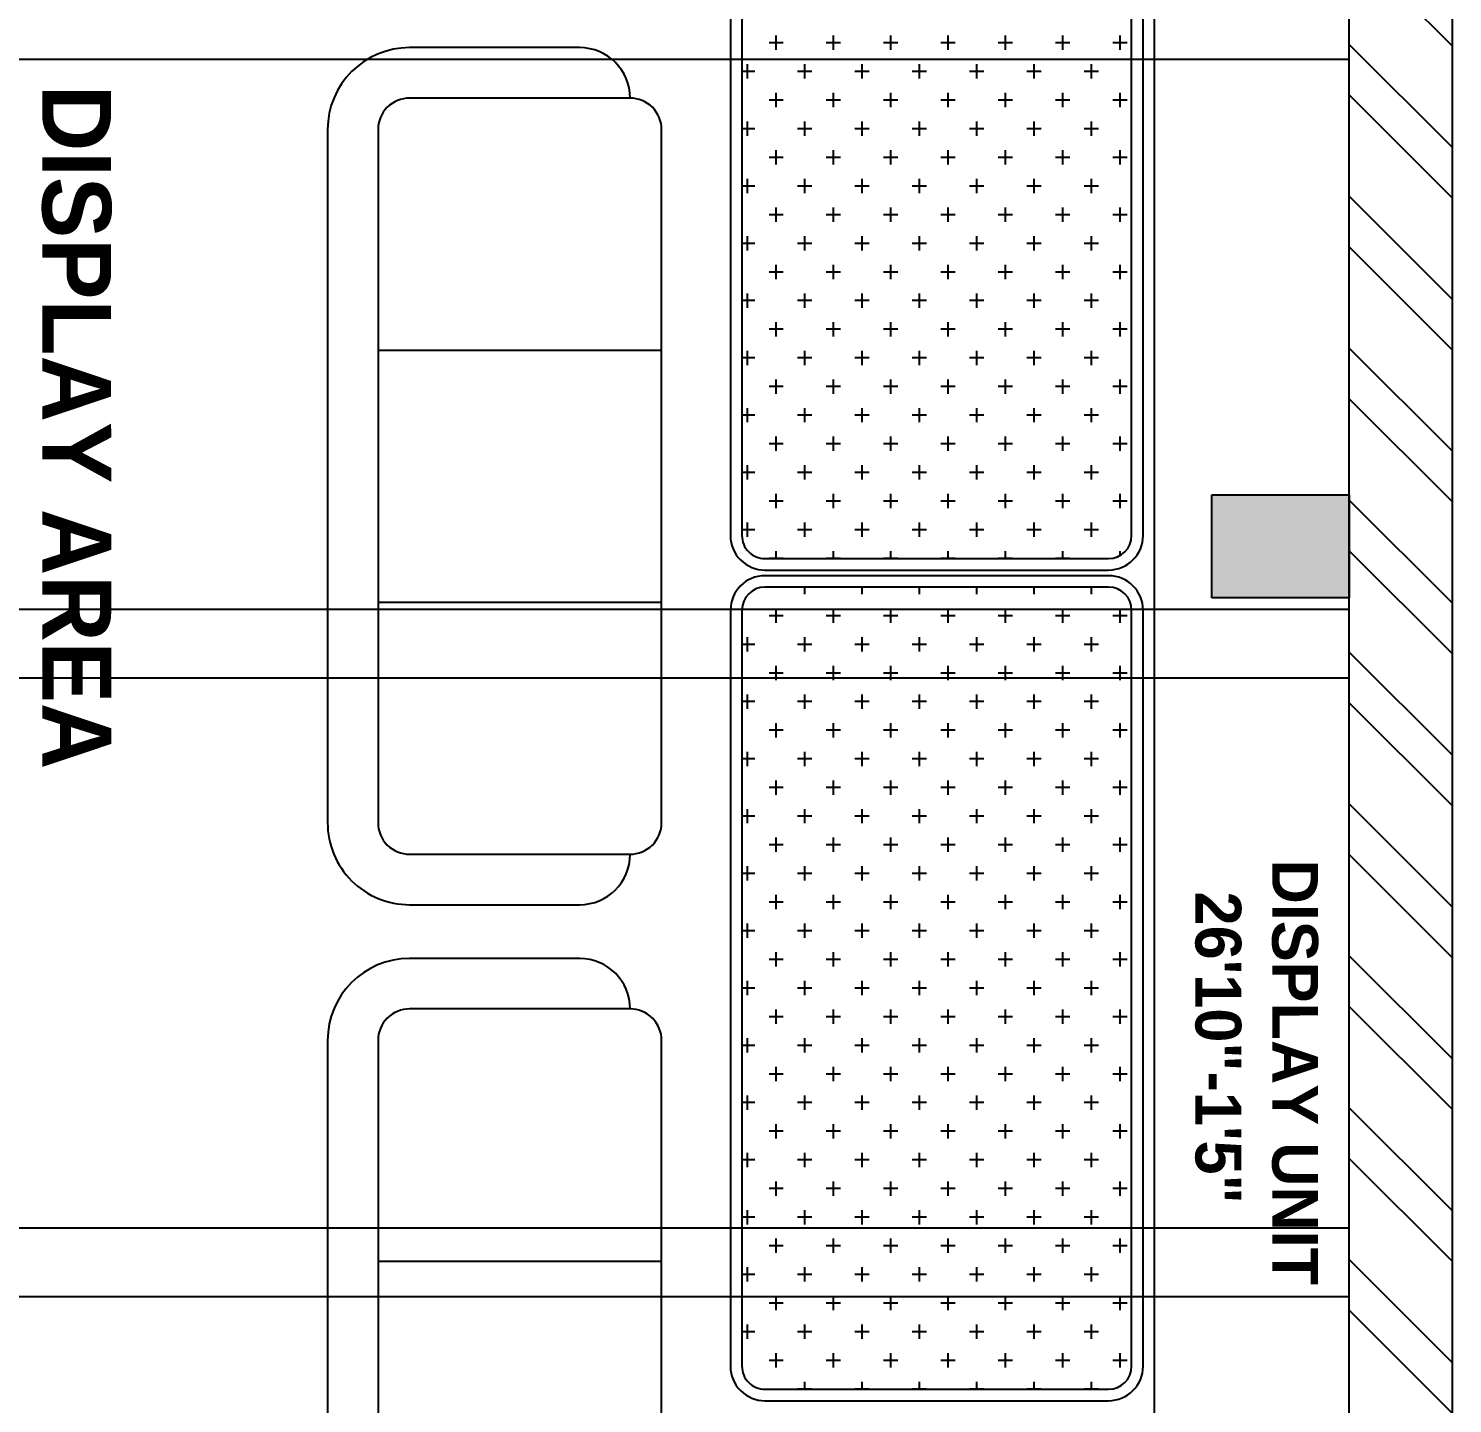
# Model space of a CAD drawing. Header units: inches. Extents: x 9636 to 21597, y -10243 to 557.
# Drawn here: x 18991.4 to 19115.7, y -1673.2 to -1553.1 of the extents above; entities that cross this region are included whole.
import ezdxf

# ---------------------------------------------------------------- set-up
doc = ezdxf.new("R2010")
doc.units = ezdxf.units.IN
doc.header["$MEASUREMENT"] = 0
doc.layers.add('IEL-HATCH-002', color=7, linetype='Continuous')
doc.styles.add('MtXpl_Stylus_BT', font='')
doc.styles.get('MtXpl_Stylus_BT').set_extended_font_data('Stylus BT', bold=True)

# ---------------------------------------------------------------- blocks, each defined once
blk = doc.blocks.new('2r')
at = {"layer": 'IEL-HATCH-002', "true_color": 0x939598, "transparency": 33554687}
h = blk.add_hatch(color=252, dxfattribs=at)
h.dxf.hatch_style = 1
h.paths.add_polyline_path([(19441.99, -1601.39), (19432.99, -1601.39), (19432.99, -1613.39), (19441.99, -1613.39)])
h.paths.add_polyline_path([(19441.99, -1753.39), (19432.99, -1753.39), (19432.99, -1765.39), (19441.99, -1765.39)])
at = {"color": 252, "true_color": 0x939598}
for p, q in [((19786.99, -1592.39), (19175.99, -1592.39)), ((19777.99, -1601.39), (19184.99, -1601.39)), ((19432.99, -1613.39), (19432.99, -1601.39)), ((19432.99, -1601.39), (19441.99, -1601.39)), ((19441.99, -1601.39), (19441.99, -1613.39)), ((19441.99, -1613.39), (19432.99, -1613.39)), ((19599.99, -1618.39), (19283.99, -1618.39)), ((19436.55, -1619.39), (19370.55, -1619.39)), ((19436.55, -1620.39), (19370.55, -1620.39)), ((19509.05, -1619.39), (19443.05, -1619.39)), ((19509.05, -1620.39), (19443.05, -1620.39)), ((19438.55, -1652.39), (19438.55, -1622.39)), ((19439.55, -1652.39), (19439.55, -1622.39)), ((19440.05, -1622.39), (19440.05, -1652.39)), ((19441.05, -1622.39), (19441.05, -1652.39)), ((19511.05, -1652.39), (19511.05, -1622.39)), ((19512.05, -1652.39), (19512.05, -1622.39)), ((19370.55, -1654.39), (19436.55, -1654.39)), ((19443.05, -1654.39), (19509.05, -1654.39)), ((19370.55, -1655.39), (19436.55, -1655.39)), ((19443.05, -1655.39), (19509.05, -1655.39)), ((19420.36, -1686.15), (19420.36, -1661.4)), ((19442.36, -1686.15), (19442.36, -1661.4)), ((19499.86, -1686.15), (19499.86, -1661.4)), ((19393.96, -1668.55), (19393.96, -1683.4)), ((19468.76, -1683.4), (19468.76, -1668.55)), ((19473.46, -1668.55), (19473.46, -1683.4)), ((19401.11, -1690.55), (19461.61, -1690.55)), ((19480.61, -1690.55), (19541.11, -1690.55))]:
    blk.add_line(p, q, dxfattribs=at)
for points in [[(19461.61, -1661.4), (19401.11, -1661.4, 0.414214), (19398.36, -1664.15), (19398.36, -1683.4, 0.414214), (19401.11, -1686.15), (19461.61, -1686.15, 0.414214), (19464.36, -1683.4), (19464.36, -1664.15, 0.414214)], [(19541.11, -1661.4), (19480.61, -1661.4, 0.414214), (19477.86, -1664.15), (19477.86, -1683.4, 0.414214), (19480.61, -1686.15), (19541.11, -1686.15, 0.414214), (19543.86, -1683.4), (19543.86, -1664.15, 0.414214)]]:
    blk.add_lwpolyline(points, format="xyb", close=True, dxfattribs=at)
for centre, radius, start, end in [((19436.55, -1622.39), 3, 0, 90), ((19436.55, -1622.39), 2, 0, 90), ((19443.05, -1622.39), 3, 90, 180), ((19443.05, -1622.39), 2, 90, 180), ((19509.05, -1622.39), 3, 0, 90), ((19509.05, -1622.39), 2, 0, 90), ((19436.55, -1652.39), 3, 270, 0), ((19436.55, -1652.39), 2, 270, 0), ((19443.05, -1652.39), 3, 180, 270), ((19443.05, -1652.39), 2, 180, 270), ((19509.05, -1652.39), 3, 270, 0), ((19509.05, -1652.39), 2, 270, 0), ((19398.36, -1668.55), 4.4, 90, 180), ((19464.36, -1668.55), 4.4, 0, 90), ((19477.86, -1668.55), 4.4, 90, 180), ((19401.11, -1683.4), 7.15, 180, 270), ((19461.61, -1683.4), 7.15, 270, 0), ((19480.61, -1683.4), 7.15, 180, 270)]:
    blk.add_arc(centre, radius, start, end, dxfattribs=at)
at = {"layer": 'IEL-HATCH-002', "color": 252, "linetype": 'Continuous', "true_color": 0x939598, "transparency": 33554687}
for p, q in [((19384.84, -1601.39), (19393.84, -1592.39)), ((19393.68, -1601.39), (19402.68, -1592.39)), ((19398.09, -1601.39), (19407.09, -1592.39)), ((19406.93, -1601.39), (19415.93, -1592.39)), ((19411.35, -1601.39), (19420.35, -1592.39)), ((19420.19, -1601.39), (19429.19, -1592.39)), ((19424.61, -1601.39), (19433.61, -1592.39)), ((19433.45, -1601.39), (19442.45, -1592.39)), ((19437.87, -1601.39), (19446.87, -1592.39)), ((19446.71, -1601.39), (19455.71, -1592.39)), ((19451.13, -1601.39), (19460.13, -1592.39)), ((19459.97, -1601.39), (19468.97, -1592.39)), ((19464.39, -1601.39), (19473.39, -1592.39)), ((19473.22, -1601.39), (19482.22, -1592.39)), ((19477.64, -1601.39), (19486.64, -1592.39)), ((19486.48, -1601.39), (19495.48, -1592.39)), ((19490.9, -1601.39), (19499.9, -1592.39)), ((19499.74, -1601.39), (19508.74, -1592.39)), ((19504.16, -1601.39), (19513.16, -1592.39)), ((19394.16, -1621.4), (19392.91, -1621.4)), ((19393.54, -1620.78), (19393.54, -1622.03)), ((19399.16, -1621.4), (19397.91, -1621.4)), ((19398.54, -1620.78), (19398.54, -1622.03)), ((19404.16, -1621.4), (19402.91, -1621.4)), ((19403.54, -1620.78), (19403.54, -1622.03)), ((19409.16, -1621.4), (19407.91, -1621.4)), ((19408.54, -1620.78), (19408.54, -1622.03)), ((19414.16, -1621.4), (19412.91, -1621.4)), ((19413.54, -1620.78), (19413.54, -1622.03)), ((19419.16, -1621.4), (19417.91, -1621.4)), ((19418.54, -1620.78), (19418.54, -1622.03)), ((19424.16, -1621.4), (19422.91, -1621.4)), ((19423.54, -1620.78), (19423.54, -1622.03)), ((19429.16, -1621.4), (19427.91, -1621.4)), ((19428.54, -1620.78), (19428.54, -1622.03)), ((19434.16, -1621.4), (19432.91, -1621.4)), ((19433.54, -1620.78), (19433.54, -1622.03)), ((19438.29, -1621.4), (19437.91, -1621.4)), ((19444.16, -1621.4), (19442.91, -1621.4)), ((19443.54, -1620.78), (19443.54, -1622.03)), ((19449.16, -1621.4), (19447.91, -1621.4)), ((19448.54, -1620.78), (19448.54, -1622.03)), ((19454.16, -1621.4), (19452.91, -1621.4)), ((19453.54, -1620.78), (19453.54, -1622.03)), ((19459.16, -1621.4), (19457.91, -1621.4)), ((19458.54, -1620.78), (19458.54, -1622.03)), ((19464.16, -1621.4), (19462.91, -1621.4)), ((19463.54, -1620.78), (19463.54, -1622.03)), ((19469.16, -1621.4), (19467.91, -1621.4)), ((19468.54, -1620.78), (19468.54, -1622.03)), ((19474.16, -1621.4), (19472.91, -1621.4)), ((19473.54, -1620.78), (19473.54, -1622.03)), ((19479.16, -1621.4), (19477.91, -1621.4)), ((19478.54, -1620.78), (19478.54, -1622.03)), ((19484.16, -1621.4), (19482.91, -1621.4)), ((19483.54, -1620.78), (19483.54, -1622.03)), ((19489.16, -1621.4), (19487.91, -1621.4)), ((19488.54, -1620.78), (19488.54, -1622.03)), ((19494.16, -1621.4), (19492.91, -1621.4)), ((19493.54, -1620.78), (19493.54, -1622.03)), ((19499.16, -1621.4), (19497.91, -1621.4)), ((19498.54, -1620.78), (19498.54, -1622.03)), ((19504.16, -1621.4), (19502.91, -1621.4)), ((19503.54, -1620.78), (19503.54, -1622.03)), ((19509.16, -1621.4), (19507.91, -1621.4)), ((19508.54, -1620.78), (19508.54, -1622.03)), ((19396.66, -1623.9), (19395.41, -1623.9)), ((19396.04, -1623.28), (19396.04, -1624.53)), ((19401.66, -1623.9), (19400.41, -1623.9)), ((19401.04, -1623.28), (19401.04, -1624.53)), ((19406.66, -1623.9), (19405.41, -1623.9)), ((19406.04, -1623.28), (19406.04, -1624.53)), ((19411.66, -1623.9), (19410.41, -1623.9)), ((19411.04, -1623.28), (19411.04, -1624.53)), ((19416.66, -1623.9), (19415.41, -1623.9)), ((19416.04, -1623.28), (19416.04, -1624.53)), ((19421.66, -1623.9), (19420.41, -1623.9)), ((19421.04, -1623.28), (19421.04, -1624.53)), ((19426.66, -1623.9), (19425.41, -1623.9)), ((19426.04, -1623.28), (19426.04, -1624.53)), ((19431.66, -1623.9), (19430.41, -1623.9)), ((19431.04, -1623.28), (19431.04, -1624.53)), ((19436.66, -1623.9), (19435.41, -1623.9)), ((19436.04, -1623.28), (19436.04, -1624.53)), ((19441.66, -1623.9), (19441.05, -1623.9)), ((19446.66, -1623.9), (19445.41, -1623.9)), ((19446.04, -1623.28), (19446.04, -1624.53)), ((19451.66, -1623.9), (19450.41, -1623.9)), ((19451.04, -1623.28), (19451.04, -1624.53)), ((19456.66, -1623.9), (19455.41, -1623.9)), ((19456.04, -1623.28), (19456.04, -1624.53)), ((19461.66, -1623.9), (19460.41, -1623.9)), ((19461.04, -1623.28), (19461.04, -1624.53)), ((19466.66, -1623.9), (19465.41, -1623.9)), ((19466.04, -1623.28), (19466.04, -1624.53)), ((19471.66, -1623.9), (19470.41, -1623.9)), ((19471.04, -1623.28), (19471.04, -1624.53)), ((19476.66, -1623.9), (19475.41, -1623.9)), ((19476.04, -1623.28), (19476.04, -1624.53)), ((19481.66, -1623.9), (19480.41, -1623.9)), ((19481.04, -1623.28), (19481.04, -1624.53)), ((19486.66, -1623.9), (19485.41, -1623.9)), ((19486.04, -1623.28), (19486.04, -1624.53)), ((19491.66, -1623.9), (19490.41, -1623.9)), ((19491.04, -1623.28), (19491.04, -1624.53)), ((19496.66, -1623.9), (19495.41, -1623.9)), ((19496.04, -1623.28), (19496.04, -1624.53)), ((19501.66, -1623.9), (19500.41, -1623.9)), ((19501.04, -1623.28), (19501.04, -1624.53)), ((19506.66, -1623.9), (19505.41, -1623.9)), ((19506.04, -1623.28), (19506.04, -1624.53)), ((19511.05, -1623.9), (19510.41, -1623.9)), ((19511.04, -1623.28), (19511.04, -1624.53)), ((19394.16, -1626.4), (19392.91, -1626.4)), ((19393.54, -1625.78), (19393.54, -1627.03)), ((19399.16, -1626.4), (19397.91, -1626.4)), ((19398.54, -1625.78), (19398.54, -1627.03)), ((19404.16, -1626.4), (19402.91, -1626.4)), ((19403.54, -1625.78), (19403.54, -1627.03)), ((19409.16, -1626.4), (19407.91, -1626.4)), ((19408.54, -1625.78), (19408.54, -1627.03)), ((19414.16, -1626.4), (19412.91, -1626.4)), ((19413.54, -1625.78), (19413.54, -1627.03)), ((19419.16, -1626.4), (19417.91, -1626.4)), ((19418.54, -1625.78), (19418.54, -1627.03)), ((19424.16, -1626.4), (19422.91, -1626.4)), ((19423.54, -1625.78), (19423.54, -1627.03)), ((19429.16, -1626.4), (19427.91, -1626.4)), ((19428.54, -1625.78), (19428.54, -1627.03)), ((19434.16, -1626.4), (19432.91, -1626.4)), ((19433.54, -1625.78), (19433.54, -1627.03)), ((19438.55, -1626.4), (19437.91, -1626.4)), ((19438.54, -1625.78), (19438.54, -1627.03)), ((19444.16, -1626.4), (19442.91, -1626.4)), ((19443.54, -1625.78), (19443.54, -1627.03)), ((19449.16, -1626.4), (19447.91, -1626.4)), ((19448.54, -1625.78), (19448.54, -1627.03)), ((19454.16, -1626.4), (19452.91, -1626.4)), ((19453.54, -1625.78), (19453.54, -1627.03)), ((19459.16, -1626.4), (19457.91, -1626.4)), ((19458.54, -1625.78), (19458.54, -1627.03)), ((19464.16, -1626.4), (19462.91, -1626.4)), ((19463.54, -1625.78), (19463.54, -1627.03)), ((19469.16, -1626.4), (19467.91, -1626.4)), ((19468.54, -1625.78), (19468.54, -1627.03)), ((19474.16, -1626.4), (19472.91, -1626.4)), ((19473.54, -1625.78), (19473.54, -1627.03)), ((19479.16, -1626.4), (19477.91, -1626.4)), ((19478.54, -1625.78), (19478.54, -1627.03)), ((19484.16, -1626.4), (19482.91, -1626.4)), ((19483.54, -1625.78), (19483.54, -1627.03)), ((19489.16, -1626.4), (19487.91, -1626.4)), ((19488.54, -1625.78), (19488.54, -1627.03)), ((19494.16, -1626.4), (19492.91, -1626.4)), ((19493.54, -1625.78), (19493.54, -1627.03)), ((19499.16, -1626.4), (19497.91, -1626.4)), ((19498.54, -1625.78), (19498.54, -1627.03)), ((19504.16, -1626.4), (19502.91, -1626.4)), ((19503.54, -1625.78), (19503.54, -1627.03)), ((19509.16, -1626.4), (19507.91, -1626.4)), ((19508.54, -1625.78), (19508.54, -1627.03)), ((19396.66, -1628.9), (19395.41, -1628.9)), ((19396.04, -1628.28), (19396.04, -1629.53)), ((19401.66, -1628.9), (19400.41, -1628.9)), ((19401.04, -1628.28), (19401.04, -1629.53)), ((19406.66, -1628.9), (19405.41, -1628.9)), ((19406.04, -1628.28), (19406.04, -1629.53)), ((19411.66, -1628.9), (19410.41, -1628.9)), ((19411.04, -1628.28), (19411.04, -1629.53)), ((19416.66, -1628.9), (19415.41, -1628.9)), ((19416.04, -1628.28), (19416.04, -1629.53)), ((19421.66, -1628.9), (19420.41, -1628.9)), ((19421.04, -1628.28), (19421.04, -1629.53)), ((19426.66, -1628.9), (19425.41, -1628.9)), ((19426.04, -1628.28), (19426.04, -1629.53)), ((19431.66, -1628.9), (19430.41, -1628.9)), ((19431.04, -1628.28), (19431.04, -1629.53)), ((19436.66, -1628.9), (19435.41, -1628.9)), ((19436.04, -1628.28), (19436.04, -1629.53)), ((19441.66, -1628.9), (19441.05, -1628.9)), ((19446.66, -1628.9), (19445.41, -1628.9)), ((19446.04, -1628.28), (19446.04, -1629.53)), ((19451.66, -1628.9), (19450.41, -1628.9)), ((19451.04, -1628.28), (19451.04, -1629.53)), ((19456.66, -1628.9), (19455.41, -1628.9)), ((19456.04, -1628.28), (19456.04, -1629.53)), ((19461.66, -1628.9), (19460.41, -1628.9)), ((19461.04, -1628.28), (19461.04, -1629.53)), ((19466.66, -1628.9), (19465.41, -1628.9)), ((19466.04, -1628.28), (19466.04, -1629.53)), ((19471.66, -1628.9), (19470.41, -1628.9)), ((19471.04, -1628.28), (19471.04, -1629.53)), ((19476.66, -1628.9), (19475.41, -1628.9)), ((19476.04, -1628.28), (19476.04, -1629.53)), ((19481.66, -1628.9), (19480.41, -1628.9)), ((19481.04, -1628.28), (19481.04, -1629.53)), ((19486.66, -1628.9), (19485.41, -1628.9)), ((19486.04, -1628.28), (19486.04, -1629.53)), ((19491.66, -1628.9), (19490.41, -1628.9)), ((19491.04, -1628.28), (19491.04, -1629.53)), ((19496.66, -1628.9), (19495.41, -1628.9)), ((19496.04, -1628.28), (19496.04, -1629.53)), ((19501.66, -1628.9), (19500.41, -1628.9)), ((19501.04, -1628.28), (19501.04, -1629.53)), ((19506.66, -1628.9), (19505.41, -1628.9)), ((19506.04, -1628.28), (19506.04, -1629.53)), ((19511.05, -1628.9), (19510.41, -1628.9)), ((19511.04, -1628.28), (19511.04, -1629.53)), ((19394.16, -1631.4), (19392.91, -1631.4)), ((19393.54, -1630.78), (19393.54, -1632.03)), ((19399.16, -1631.4), (19397.91, -1631.4)), ((19398.54, -1630.78), (19398.54, -1632.03)), ((19404.16, -1631.4), (19402.91, -1631.4)), ((19403.54, -1630.78), (19403.54, -1632.03)), ((19409.16, -1631.4), (19407.91, -1631.4)), ((19408.54, -1630.78), (19408.54, -1632.03)), ((19414.16, -1631.4), (19412.91, -1631.4)), ((19413.54, -1630.78), (19413.54, -1632.03)), ((19419.16, -1631.4), (19417.91, -1631.4)), ((19418.54, -1630.78), (19418.54, -1632.03)), ((19424.16, -1631.4), (19422.91, -1631.4)), ((19423.54, -1630.78), (19423.54, -1632.03)), ((19429.16, -1631.4), (19427.91, -1631.4)), ((19428.54, -1630.78), (19428.54, -1632.03)), ((19434.16, -1631.4), (19432.91, -1631.4)), ((19433.54, -1630.78), (19433.54, -1632.03)), ((19438.55, -1631.4), (19437.91, -1631.4)), ((19438.54, -1630.78), (19438.54, -1632.03)), ((19444.16, -1631.4), (19442.91, -1631.4)), ((19443.54, -1630.78), (19443.54, -1632.03)), ((19449.16, -1631.4), (19447.91, -1631.4)), ((19448.54, -1630.78), (19448.54, -1632.03)), ((19454.16, -1631.4), (19452.91, -1631.4)), ((19453.54, -1630.78), (19453.54, -1632.03)), ((19459.16, -1631.4), (19457.91, -1631.4)), ((19458.54, -1630.78), (19458.54, -1632.03)), ((19464.16, -1631.4), (19462.91, -1631.4)), ((19463.54, -1630.78), (19463.54, -1632.03)), ((19469.16, -1631.4), (19467.91, -1631.4)), ((19468.54, -1630.78), (19468.54, -1632.03)), ((19474.16, -1631.4), (19472.91, -1631.4)), ((19473.54, -1630.78), (19473.54, -1632.03)), ((19479.16, -1631.4), (19477.91, -1631.4)), ((19478.54, -1630.78), (19478.54, -1632.03)), ((19484.16, -1631.4), (19482.91, -1631.4)), ((19483.54, -1630.78), (19483.54, -1632.03)), ((19489.16, -1631.4), (19487.91, -1631.4)), ((19488.54, -1630.78), (19488.54, -1632.03)), ((19494.16, -1631.4), (19492.91, -1631.4)), ((19493.54, -1630.78), (19493.54, -1632.03)), ((19499.16, -1631.4), (19497.91, -1631.4)), ((19498.54, -1630.78), (19498.54, -1632.03)), ((19504.16, -1631.4), (19502.91, -1631.4)), ((19503.54, -1630.78), (19503.54, -1632.03)), ((19509.16, -1631.4), (19507.91, -1631.4)), ((19508.54, -1630.78), (19508.54, -1632.03)), ((19396.66, -1633.9), (19395.41, -1633.9)), ((19396.04, -1633.28), (19396.04, -1634.53)), ((19401.66, -1633.9), (19400.41, -1633.9)), ((19401.04, -1633.28), (19401.04, -1634.53)), ((19406.66, -1633.9), (19405.41, -1633.9)), ((19406.04, -1633.28), (19406.04, -1634.53)), ((19411.66, -1633.9), (19410.41, -1633.9)), ((19411.04, -1633.28), (19411.04, -1634.53)), ((19416.66, -1633.9), (19415.41, -1633.9)), ((19416.04, -1633.28), (19416.04, -1634.53)), ((19421.66, -1633.9), (19420.41, -1633.9)), ((19421.04, -1633.28), (19421.04, -1634.53)), ((19426.66, -1633.9), (19425.41, -1633.9)), ((19426.04, -1633.28), (19426.04, -1634.53)), ((19431.66, -1633.9), (19430.41, -1633.9)), ((19431.04, -1633.28), (19431.04, -1634.53)), ((19436.66, -1633.9), (19435.41, -1633.9)), ((19436.04, -1633.28), (19436.04, -1634.53)), ((19441.66, -1633.9), (19441.05, -1633.9)), ((19446.66, -1633.9), (19445.41, -1633.9)), ((19446.04, -1633.28), (19446.04, -1634.53)), ((19451.66, -1633.9), (19450.41, -1633.9)), ((19451.04, -1633.28), (19451.04, -1634.53)), ((19456.66, -1633.9), (19455.41, -1633.9)), ((19456.04, -1633.28), (19456.04, -1634.53)), ((19461.66, -1633.9), (19460.41, -1633.9)), ((19461.04, -1633.28), (19461.04, -1634.53)), ((19466.66, -1633.9), (19465.41, -1633.9)), ((19466.04, -1633.28), (19466.04, -1634.53)), ((19471.66, -1633.9), (19470.41, -1633.9)), ((19471.04, -1633.28), (19471.04, -1634.53)), ((19476.66, -1633.9), (19475.41, -1633.9)), ((19476.04, -1633.28), (19476.04, -1634.53)), ((19481.66, -1633.9), (19480.41, -1633.9)), ((19481.04, -1633.28), (19481.04, -1634.53)), ((19486.66, -1633.9), (19485.41, -1633.9)), ((19486.04, -1633.28), (19486.04, -1634.53)), ((19491.66, -1633.9), (19490.41, -1633.9)), ((19491.04, -1633.28), (19491.04, -1634.53)), ((19496.66, -1633.9), (19495.41, -1633.9)), ((19496.04, -1633.28), (19496.04, -1634.53)), ((19501.66, -1633.9), (19500.41, -1633.9)), ((19501.04, -1633.28), (19501.04, -1634.53)), ((19506.66, -1633.9), (19505.41, -1633.9)), ((19506.04, -1633.28), (19506.04, -1634.53)), ((19511.05, -1633.9), (19510.41, -1633.9)), ((19511.04, -1633.28), (19511.04, -1634.53)), ((19394.16, -1636.4), (19392.91, -1636.4)), ((19393.54, -1635.78), (19393.54, -1637.03)), ((19399.16, -1636.4), (19397.91, -1636.4)), ((19398.54, -1635.78), (19398.54, -1637.03)), ((19404.16, -1636.4), (19402.91, -1636.4)), ((19403.54, -1635.78), (19403.54, -1637.03)), ((19409.16, -1636.4), (19407.91, -1636.4)), ((19408.54, -1635.78), (19408.54, -1637.03)), ((19414.16, -1636.4), (19412.91, -1636.4)), ((19413.54, -1635.78), (19413.54, -1637.03)), ((19419.16, -1636.4), (19417.91, -1636.4)), ((19418.54, -1635.78), (19418.54, -1637.03)), ((19424.16, -1636.4), (19422.91, -1636.4)), ((19423.54, -1635.78), (19423.54, -1637.03)), ((19429.16, -1636.4), (19427.91, -1636.4)), ((19428.54, -1635.78), (19428.54, -1637.03)), ((19434.16, -1636.4), (19432.91, -1636.4)), ((19433.54, -1635.78), (19433.54, -1637.03)), ((19438.55, -1636.4), (19437.91, -1636.4)), ((19438.54, -1635.78), (19438.54, -1637.03)), ((19444.16, -1636.4), (19442.91, -1636.4)), ((19443.54, -1635.78), (19443.54, -1637.03)), ((19449.16, -1636.4), (19447.91, -1636.4)), ((19448.54, -1635.78), (19448.54, -1637.03)), ((19454.16, -1636.4), (19452.91, -1636.4)), ((19453.54, -1635.78), (19453.54, -1637.03)), ((19459.16, -1636.4), (19457.91, -1636.4)), ((19458.54, -1635.78), (19458.54, -1637.03)), ((19464.16, -1636.4), (19462.91, -1636.4)), ((19463.54, -1635.78), (19463.54, -1637.03)), ((19469.16, -1636.4), (19467.91, -1636.4)), ((19468.54, -1635.78), (19468.54, -1637.03)), ((19474.16, -1636.4), (19472.91, -1636.4)), ((19473.54, -1635.78), (19473.54, -1637.03)), ((19479.16, -1636.4), (19477.91, -1636.4)), ((19478.54, -1635.78), (19478.54, -1637.03)), ((19484.16, -1636.4), (19482.91, -1636.4)), ((19483.54, -1635.78), (19483.54, -1637.03)), ((19489.16, -1636.4), (19487.91, -1636.4)), ((19488.54, -1635.78), (19488.54, -1637.03)), ((19494.16, -1636.4), (19492.91, -1636.4)), ((19493.54, -1635.78), (19493.54, -1637.03)), ((19499.16, -1636.4), (19497.91, -1636.4)), ((19498.54, -1635.78), (19498.54, -1637.03)), ((19504.16, -1636.4), (19502.91, -1636.4)), ((19503.54, -1635.78), (19503.54, -1637.03)), ((19509.16, -1636.4), (19507.91, -1636.4)), ((19508.54, -1635.78), (19508.54, -1637.03)), ((19396.66, -1638.9), (19395.41, -1638.9)), ((19396.04, -1638.28), (19396.04, -1639.53)), ((19401.66, -1638.9), (19400.41, -1638.9)), ((19401.04, -1638.28), (19401.04, -1639.53)), ((19406.66, -1638.9), (19405.41, -1638.9)), ((19406.04, -1638.28), (19406.04, -1639.53)), ((19411.66, -1638.9), (19410.41, -1638.9)), ((19411.04, -1638.28), (19411.04, -1639.53)), ((19416.66, -1638.9), (19415.41, -1638.9)), ((19416.04, -1638.28), (19416.04, -1639.53)), ((19421.66, -1638.9), (19420.41, -1638.9)), ((19421.04, -1638.28), (19421.04, -1639.53)), ((19426.66, -1638.9), (19425.41, -1638.9)), ((19426.04, -1638.28), (19426.04, -1639.53)), ((19431.66, -1638.9), (19430.41, -1638.9)), ((19431.04, -1638.28), (19431.04, -1639.53)), ((19436.66, -1638.9), (19435.41, -1638.9)), ((19436.04, -1638.28), (19436.04, -1639.53)), ((19441.66, -1638.9), (19441.05, -1638.9)), ((19446.66, -1638.9), (19445.41, -1638.9)), ((19446.04, -1638.28), (19446.04, -1639.53)), ((19451.66, -1638.9), (19450.41, -1638.9)), ((19451.04, -1638.28), (19451.04, -1639.53)), ((19456.66, -1638.9), (19455.41, -1638.9)), ((19456.04, -1638.28), (19456.04, -1639.53)), ((19461.66, -1638.9), (19460.41, -1638.9)), ((19461.04, -1638.28), (19461.04, -1639.53)), ((19466.66, -1638.9), (19465.41, -1638.9)), ((19466.04, -1638.28), (19466.04, -1639.53)), ((19471.66, -1638.9), (19470.41, -1638.9)), ((19471.04, -1638.28), (19471.04, -1639.53)), ((19476.66, -1638.9), (19475.41, -1638.9)), ((19476.04, -1638.28), (19476.04, -1639.53)), ((19481.66, -1638.9), (19480.41, -1638.9)), ((19481.04, -1638.28), (19481.04, -1639.53)), ((19486.66, -1638.9), (19485.41, -1638.9)), ((19486.04, -1638.28), (19486.04, -1639.53)), ((19491.66, -1638.9), (19490.41, -1638.9)), ((19491.04, -1638.28), (19491.04, -1639.53)), ((19496.66, -1638.9), (19495.41, -1638.9)), ((19496.04, -1638.28), (19496.04, -1639.53)), ((19501.66, -1638.9), (19500.41, -1638.9)), ((19501.04, -1638.28), (19501.04, -1639.53)), ((19506.66, -1638.9), (19505.41, -1638.9)), ((19506.04, -1638.28), (19506.04, -1639.53)), ((19511.05, -1638.9), (19510.41, -1638.9)), ((19511.04, -1638.28), (19511.04, -1639.53)), ((19394.16, -1641.4), (19392.91, -1641.4)), ((19393.54, -1640.78), (19393.54, -1642.03)), ((19399.16, -1641.4), (19397.91, -1641.4)), ((19398.54, -1640.78), (19398.54, -1642.03)), ((19404.16, -1641.4), (19402.91, -1641.4)), ((19403.54, -1640.78), (19403.54, -1642.03)), ((19409.16, -1641.4), (19407.91, -1641.4)), ((19408.54, -1640.78), (19408.54, -1642.03)), ((19414.16, -1641.4), (19412.91, -1641.4)), ((19413.54, -1640.78), (19413.54, -1642.03)), ((19419.16, -1641.4), (19417.91, -1641.4)), ((19418.54, -1640.78), (19418.54, -1642.03)), ((19424.16, -1641.4), (19422.91, -1641.4)), ((19423.54, -1640.78), (19423.54, -1642.03)), ((19429.16, -1641.4), (19427.91, -1641.4)), ((19428.54, -1640.78), (19428.54, -1642.03)), ((19434.16, -1641.4), (19432.91, -1641.4)), ((19433.54, -1640.78), (19433.54, -1642.03)), ((19438.55, -1641.4), (19437.91, -1641.4)), ((19438.54, -1640.78), (19438.54, -1642.03)), ((19444.16, -1641.4), (19442.91, -1641.4)), ((19443.54, -1640.78), (19443.54, -1642.03)), ((19449.16, -1641.4), (19447.91, -1641.4)), ((19448.54, -1640.78), (19448.54, -1642.03)), ((19454.16, -1641.4), (19452.91, -1641.4)), ((19453.54, -1640.78), (19453.54, -1642.03)), ((19459.16, -1641.4), (19457.91, -1641.4)), ((19458.54, -1640.78), (19458.54, -1642.03)), ((19464.16, -1641.4), (19462.91, -1641.4)), ((19463.54, -1640.78), (19463.54, -1642.03)), ((19469.16, -1641.4), (19467.91, -1641.4)), ((19468.54, -1640.78), (19468.54, -1642.03)), ((19474.16, -1641.4), (19472.91, -1641.4)), ((19473.54, -1640.78), (19473.54, -1642.03)), ((19479.16, -1641.4), (19477.91, -1641.4)), ((19478.54, -1640.78), (19478.54, -1642.03)), ((19484.16, -1641.4), (19482.91, -1641.4)), ((19483.54, -1640.78), (19483.54, -1642.03)), ((19489.16, -1641.4), (19487.91, -1641.4)), ((19488.54, -1640.78), (19488.54, -1642.03)), ((19494.16, -1641.4), (19492.91, -1641.4)), ((19493.54, -1640.78), (19493.54, -1642.03)), ((19499.16, -1641.4), (19497.91, -1641.4)), ((19498.54, -1640.78), (19498.54, -1642.03)), ((19504.16, -1641.4), (19502.91, -1641.4)), ((19503.54, -1640.78), (19503.54, -1642.03)), ((19509.16, -1641.4), (19507.91, -1641.4)), ((19508.54, -1640.78), (19508.54, -1642.03)), ((19396.66, -1643.9), (19395.41, -1643.9)), ((19396.04, -1643.28), (19396.04, -1644.53)), ((19401.66, -1643.9), (19400.41, -1643.9)), ((19401.04, -1643.28), (19401.04, -1644.53)), ((19406.66, -1643.9), (19405.41, -1643.9)), ((19406.04, -1643.28), (19406.04, -1644.53)), ((19411.66, -1643.9), (19410.41, -1643.9)), ((19411.04, -1643.28), (19411.04, -1644.53)), ((19416.66, -1643.9), (19415.41, -1643.9)), ((19416.04, -1643.28), (19416.04, -1644.53)), ((19421.66, -1643.9), (19420.41, -1643.9)), ((19421.04, -1643.28), (19421.04, -1644.53)), ((19426.66, -1643.9), (19425.41, -1643.9)), ((19426.04, -1643.28), (19426.04, -1644.53)), ((19431.66, -1643.9), (19430.41, -1643.9)), ((19431.04, -1643.28), (19431.04, -1644.53)), ((19436.66, -1643.9), (19435.41, -1643.9)), ((19436.04, -1643.28), (19436.04, -1644.53)), ((19441.66, -1643.9), (19441.05, -1643.9)), ((19446.66, -1643.9), (19445.41, -1643.9)), ((19446.04, -1643.28), (19446.04, -1644.53)), ((19451.66, -1643.9), (19450.41, -1643.9)), ((19451.04, -1643.28), (19451.04, -1644.53)), ((19456.66, -1643.9), (19455.41, -1643.9)), ((19456.04, -1643.28), (19456.04, -1644.53)), ((19461.66, -1643.9), (19460.41, -1643.9)), ((19461.04, -1643.28), (19461.04, -1644.53)), ((19466.66, -1643.9), (19465.41, -1643.9)), ((19466.04, -1643.28), (19466.04, -1644.53)), ((19471.66, -1643.9), (19470.41, -1643.9)), ((19471.04, -1643.28), (19471.04, -1644.53)), ((19476.66, -1643.9), (19475.41, -1643.9)), ((19476.04, -1643.28), (19476.04, -1644.53)), ((19481.66, -1643.9), (19480.41, -1643.9)), ((19481.04, -1643.28), (19481.04, -1644.53)), ((19486.66, -1643.9), (19485.41, -1643.9)), ((19486.04, -1643.28), (19486.04, -1644.53)), ((19491.66, -1643.9), (19490.41, -1643.9)), ((19491.04, -1643.28), (19491.04, -1644.53)), ((19496.66, -1643.9), (19495.41, -1643.9)), ((19496.04, -1643.28), (19496.04, -1644.53)), ((19501.66, -1643.9), (19500.41, -1643.9)), ((19501.04, -1643.28), (19501.04, -1644.53)), ((19506.66, -1643.9), (19505.41, -1643.9)), ((19506.04, -1643.28), (19506.04, -1644.53)), ((19511.05, -1643.9), (19510.41, -1643.9)), ((19511.04, -1643.28), (19511.04, -1644.53)), ((19394.16, -1646.4), (19392.91, -1646.4)), ((19393.54, -1645.78), (19393.54, -1647.03)), ((19399.16, -1646.4), (19397.91, -1646.4)), ((19398.54, -1645.78), (19398.54, -1647.03)), ((19404.16, -1646.4), (19402.91, -1646.4)), ((19403.54, -1645.78), (19403.54, -1647.03)), ((19409.16, -1646.4), (19407.91, -1646.4)), ((19408.54, -1645.78), (19408.54, -1647.03)), ((19414.16, -1646.4), (19412.91, -1646.4)), ((19413.54, -1645.78), (19413.54, -1647.03)), ((19419.16, -1646.4), (19417.91, -1646.4)), ((19418.54, -1645.78), (19418.54, -1647.03)), ((19424.16, -1646.4), (19422.91, -1646.4)), ((19423.54, -1645.78), (19423.54, -1647.03)), ((19429.16, -1646.4), (19427.91, -1646.4)), ((19428.54, -1645.78), (19428.54, -1647.03)), ((19434.16, -1646.4), (19432.91, -1646.4)), ((19433.54, -1645.78), (19433.54, -1647.03)), ((19438.55, -1646.4), (19437.91, -1646.4)), ((19438.54, -1645.78), (19438.54, -1647.03)), ((19444.16, -1646.4), (19442.91, -1646.4)), ((19443.54, -1645.78), (19443.54, -1647.03)), ((19449.16, -1646.4), (19447.91, -1646.4)), ((19448.54, -1645.78), (19448.54, -1647.03)), ((19454.16, -1646.4), (19452.91, -1646.4)), ((19453.54, -1645.78), (19453.54, -1647.03)), ((19459.16, -1646.4), (19457.91, -1646.4)), ((19458.54, -1645.78), (19458.54, -1647.03)), ((19464.16, -1646.4), (19462.91, -1646.4)), ((19463.54, -1645.78), (19463.54, -1647.03)), ((19469.16, -1646.4), (19467.91, -1646.4)), ((19468.54, -1645.78), (19468.54, -1647.03)), ((19474.16, -1646.4), (19472.91, -1646.4)), ((19473.54, -1645.78), (19473.54, -1647.03)), ((19479.16, -1646.4), (19477.91, -1646.4)), ((19478.54, -1645.78), (19478.54, -1647.03)), ((19484.16, -1646.4), (19482.91, -1646.4)), ((19483.54, -1645.78), (19483.54, -1647.03)), ((19489.16, -1646.4), (19487.91, -1646.4)), ((19488.54, -1645.78), (19488.54, -1647.03)), ((19494.16, -1646.4), (19492.91, -1646.4)), ((19493.54, -1645.78), (19493.54, -1647.03)), ((19499.16, -1646.4), (19497.91, -1646.4)), ((19498.54, -1645.78), (19498.54, -1647.03)), ((19504.16, -1646.4), (19502.91, -1646.4)), ((19503.54, -1645.78), (19503.54, -1647.03)), ((19509.16, -1646.4), (19507.91, -1646.4)), ((19508.54, -1645.78), (19508.54, -1647.03)), ((19396.66, -1648.9), (19395.41, -1648.9)), ((19396.04, -1648.28), (19396.04, -1649.53)), ((19401.66, -1648.9), (19400.41, -1648.9)), ((19401.04, -1648.28), (19401.04, -1649.53)), ((19406.66, -1648.9), (19405.41, -1648.9)), ((19406.04, -1648.28), (19406.04, -1649.53)), ((19411.66, -1648.9), (19410.41, -1648.9)), ((19411.04, -1648.28), (19411.04, -1649.53)), ((19416.66, -1648.9), (19415.41, -1648.9)), ((19416.04, -1648.28), (19416.04, -1649.53)), ((19421.66, -1648.9), (19420.41, -1648.9)), ((19421.04, -1648.28), (19421.04, -1649.53)), ((19426.66, -1648.9), (19425.41, -1648.9)), ((19426.04, -1648.28), (19426.04, -1649.53)), ((19431.66, -1648.9), (19430.41, -1648.9)), ((19431.04, -1648.28), (19431.04, -1649.53)), ((19436.66, -1648.9), (19435.41, -1648.9)), ((19436.04, -1648.28), (19436.04, -1649.53)), ((19441.66, -1648.9), (19441.05, -1648.9)), ((19446.66, -1648.9), (19445.41, -1648.9)), ((19446.04, -1648.28), (19446.04, -1649.53)), ((19451.66, -1648.9), (19450.41, -1648.9)), ((19451.04, -1648.28), (19451.04, -1649.53)), ((19456.66, -1648.9), (19455.41, -1648.9)), ((19456.04, -1648.28), (19456.04, -1649.53)), ((19461.66, -1648.9), (19460.41, -1648.9)), ((19461.04, -1648.28), (19461.04, -1649.53)), ((19466.66, -1648.9), (19465.41, -1648.9)), ((19466.04, -1648.28), (19466.04, -1649.53)), ((19471.66, -1648.9), (19470.41, -1648.9)), ((19471.04, -1648.28), (19471.04, -1649.53)), ((19476.66, -1648.9), (19475.41, -1648.9)), ((19476.04, -1648.28), (19476.04, -1649.53)), ((19481.66, -1648.9), (19480.41, -1648.9)), ((19481.04, -1648.28), (19481.04, -1649.53)), ((19486.66, -1648.9), (19485.41, -1648.9)), ((19486.04, -1648.28), (19486.04, -1649.53)), ((19491.66, -1648.9), (19490.41, -1648.9)), ((19491.04, -1648.28), (19491.04, -1649.53)), ((19496.66, -1648.9), (19495.41, -1648.9)), ((19496.04, -1648.28), (19496.04, -1649.53)), ((19501.66, -1648.9), (19500.41, -1648.9)), ((19501.04, -1648.28), (19501.04, -1649.53)), ((19506.66, -1648.9), (19505.41, -1648.9)), ((19506.04, -1648.28), (19506.04, -1649.53)), ((19511.05, -1648.9), (19510.41, -1648.9)), ((19511.04, -1648.28), (19511.04, -1649.53)), ((19394.16, -1651.4), (19392.91, -1651.4)), ((19393.54, -1650.78), (19393.54, -1652.03)), ((19399.16, -1651.4), (19397.91, -1651.4)), ((19398.54, -1650.78), (19398.54, -1652.03)), ((19404.16, -1651.4), (19402.91, -1651.4)), ((19403.54, -1650.78), (19403.54, -1652.03)), ((19409.16, -1651.4), (19407.91, -1651.4)), ((19408.54, -1650.78), (19408.54, -1652.03)), ((19414.16, -1651.4), (19412.91, -1651.4)), ((19413.54, -1650.78), (19413.54, -1652.03)), ((19419.16, -1651.4), (19417.91, -1651.4)), ((19418.54, -1650.78), (19418.54, -1652.03)), ((19424.16, -1651.4), (19422.91, -1651.4)), ((19423.54, -1650.78), (19423.54, -1652.03)), ((19429.16, -1651.4), (19427.91, -1651.4)), ((19428.54, -1650.78), (19428.54, -1652.03)), ((19434.16, -1651.4), (19432.91, -1651.4)), ((19433.54, -1650.78), (19433.54, -1652.03)), ((19438.55, -1651.4), (19437.91, -1651.4)), ((19438.54, -1650.78), (19438.54, -1652.03)), ((19444.16, -1651.4), (19442.91, -1651.4)), ((19443.54, -1650.78), (19443.54, -1652.03)), ((19449.16, -1651.4), (19447.91, -1651.4)), ((19448.54, -1650.78), (19448.54, -1652.03)), ((19454.16, -1651.4), (19452.91, -1651.4)), ((19453.54, -1650.78), (19453.54, -1652.03)), ((19459.16, -1651.4), (19457.91, -1651.4)), ((19458.54, -1650.78), (19458.54, -1652.03)), ((19464.16, -1651.4), (19462.91, -1651.4)), ((19463.54, -1650.78), (19463.54, -1652.03)), ((19469.16, -1651.4), (19467.91, -1651.4)), ((19468.54, -1650.78), (19468.54, -1652.03)), ((19474.16, -1651.4), (19472.91, -1651.4)), ((19473.54, -1650.78), (19473.54, -1652.03)), ((19479.16, -1651.4), (19477.91, -1651.4)), ((19478.54, -1650.78), (19478.54, -1652.03)), ((19484.16, -1651.4), (19482.91, -1651.4)), ((19483.54, -1650.78), (19483.54, -1652.03)), ((19489.16, -1651.4), (19487.91, -1651.4)), ((19488.54, -1650.78), (19488.54, -1652.03)), ((19494.16, -1651.4), (19492.91, -1651.4)), ((19493.54, -1650.78), (19493.54, -1652.03)), ((19499.16, -1651.4), (19497.91, -1651.4)), ((19498.54, -1650.78), (19498.54, -1652.03)), ((19504.16, -1651.4), (19502.91, -1651.4)), ((19503.54, -1650.78), (19503.54, -1652.03)), ((19509.16, -1651.4), (19507.91, -1651.4)), ((19508.54, -1650.78), (19508.54, -1652.03)), ((19396.66, -1653.9), (19395.41, -1653.9)), ((19396.04, -1653.28), (19396.04, -1654.39)), ((19401.66, -1653.9), (19400.41, -1653.9)), ((19401.04, -1653.28), (19401.04, -1654.39)), ((19406.66, -1653.9), (19405.41, -1653.9)), ((19406.04, -1653.28), (19406.04, -1654.39)), ((19411.66, -1653.9), (19410.41, -1653.9)), ((19411.04, -1653.28), (19411.04, -1654.39)), ((19416.66, -1653.9), (19415.41, -1653.9)), ((19416.04, -1653.28), (19416.04, -1654.39)), ((19421.66, -1653.9), (19420.41, -1653.9)), ((19421.04, -1653.28), (19421.04, -1654.39)), ((19426.66, -1653.9), (19425.41, -1653.9)), ((19426.04, -1653.28), (19426.04, -1654.39)), ((19431.66, -1653.9), (19430.41, -1653.9)), ((19431.04, -1653.28), (19431.04, -1654.39)), ((19436.66, -1653.9), (19435.41, -1653.9)), ((19436.04, -1653.28), (19436.04, -1654.39)), ((19446.66, -1653.9), (19445.41, -1653.9)), ((19446.04, -1653.28), (19446.04, -1654.39)), ((19451.66, -1653.9), (19450.41, -1653.9)), ((19451.04, -1653.28), (19451.04, -1654.39)), ((19456.66, -1653.9), (19455.41, -1653.9)), ((19456.04, -1653.28), (19456.04, -1654.39)), ((19461.66, -1653.9), (19460.41, -1653.9)), ((19461.04, -1653.28), (19461.04, -1654.39)), ((19466.66, -1653.9), (19465.41, -1653.9)), ((19466.04, -1653.28), (19466.04, -1654.39)), ((19471.66, -1653.9), (19470.41, -1653.9)), ((19471.04, -1653.28), (19471.04, -1654.39)), ((19476.66, -1653.9), (19475.41, -1653.9)), ((19476.04, -1653.28), (19476.04, -1654.39)), ((19481.66, -1653.9), (19480.41, -1653.9)), ((19481.04, -1653.28), (19481.04, -1654.39)), ((19486.66, -1653.9), (19485.41, -1653.9)), ((19486.04, -1653.28), (19486.04, -1654.39)), ((19491.66, -1653.9), (19490.41, -1653.9)), ((19491.04, -1653.28), (19491.04, -1654.39)), ((19496.66, -1653.9), (19495.41, -1653.9)), ((19496.04, -1653.28), (19496.04, -1654.39)), ((19501.66, -1653.9), (19500.41, -1653.9)), ((19501.04, -1653.28), (19501.04, -1654.39)), ((19506.66, -1653.9), (19505.41, -1653.9)), ((19506.04, -1653.28), (19506.04, -1654.39))]:
    blk.add_line(p, q, dxfattribs=at)
at = {"color": 252, "true_color": 0x939598, "style": 'MtXpl_Stylus_BT'}
for s, height, p in [('DISPLAY UNIT', 4, (19464.82, -1608.12)), ('26\'10"-1\'5"', 4, (19467.61, -1614.82)), ('DISPLAY AREA', 6, (19397.21, -1715.44))]:
    blk.add_text(s, height=height, rotation=0.0094, dxfattribs=at).set_placement(p)

msp = doc.modelspace()

# ---------------------------------------------------------------- linework, layer by layer
for p, q in [((19106.66, -1555.85), (18942.66, -1555.85)), ((19106.66, -1603.85), (18942.66, -1603.85)), ((19106.66, -1609.85), (18942.66, -1609.85)), ((19106.66, -1657.85), (18942.66, -1657.85)), ((19106.66, -1663.85), (18942.66, -1663.85))]:
    msp.add_line(p, q)

# ---------------------------------------------------------------- block references
at = {"rotation": 270}
msp.add_blockref('2r', (20708.04, 17839.14), dxfattribs=at)

doc.saveas('drawing.dxf')
